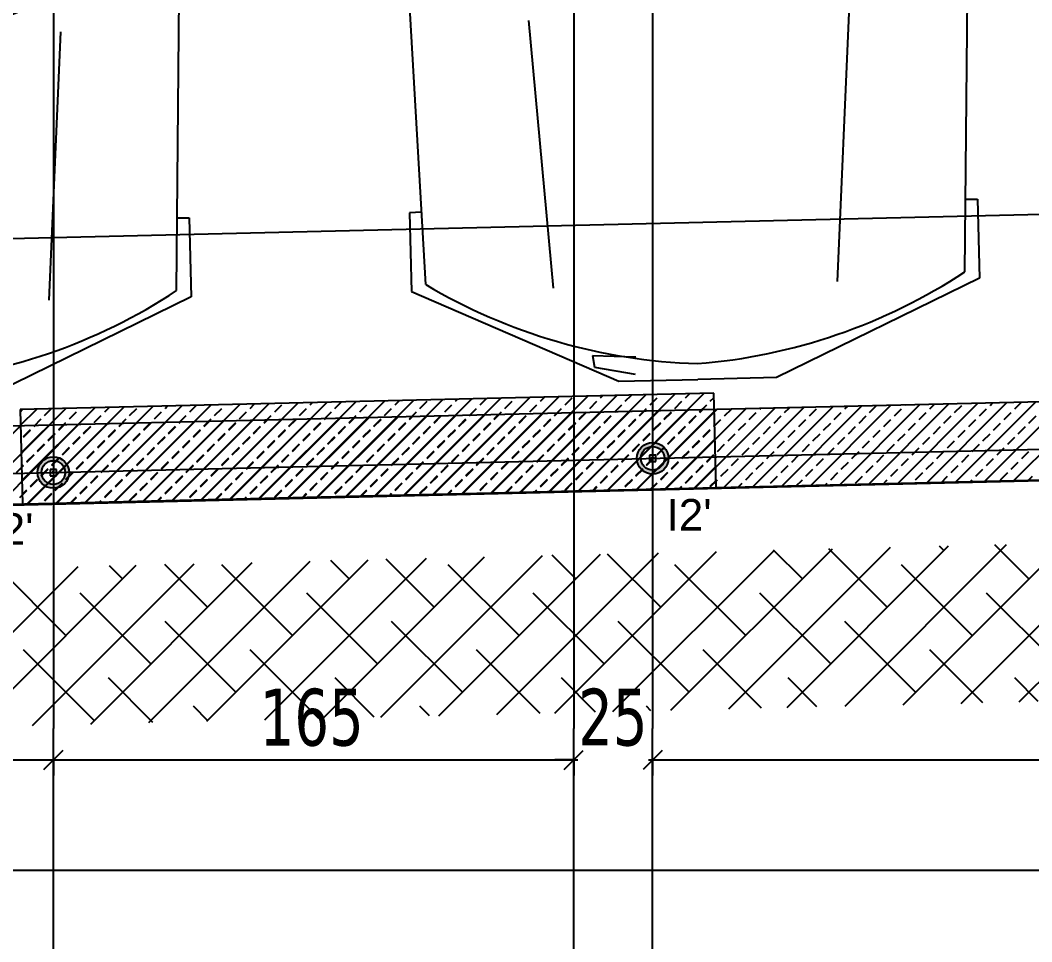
# Model space of a CAD drawing. Header units: millimetres. Extents: x 43168.9 to 43194.6, y -25545.1 to -25543.4.
# Drawn here: x 43169.6028 to 43169.6669, y -25544.8035 to -25544.745 of the extents above; entities that cross this region are included whole.
import ezdxf

# ---------------------------------------------------------------- set-up
doc = ezdxf.new("R2010")
doc.units = ezdxf.units.MM
doc.header["$LTSCALE"] = 200
doc.linetypes.add('DASHDOT', pattern=[1, 0.5, -0.25, 0, -0.25])
doc.linetypes.add('DASHDOT2', pattern=[0.5, 0.25, -0.125, 0, -0.125])
for name, color, linetype in [('aks_sgh', 5, 'DASHDOT2'), ('kolon-b.a_sgh', 6, 'Continuous'), ('olcuaks_sgh', 41, 'Continuous'), ('olcuic_sgh', 183, 'Continuous'), ('tarama-betonarme_sgh', 223, 'Continuous'), ('tarama-zemin_sgh', 197, 'Continuous'), ('yapi-yaklasma_sgh', 41, 'DASHDOT')]:
    doc.layers.add(name, color=color, linetype=linetype)
doc.styles.add('1-200', font='arial.ttf', dxfattribs={"height": 60})
doc.styles.add('dim', font='VERDANA.TTF', dxfattribs={"width": 0.7})

msp = doc.modelspace()

# ---------------------------------------------------------------- hatches: boundary and pattern name
h = msp.add_hatch(color=256)
edge = h.paths.add_edge_path()
edge.add_arc((43169.64287904157, -25544.77279608342), 0.001, 0, 360)
edge = h.paths.add_edge_path(flags=16)
edge.add_arc((43169.64287904157, -25544.77279608342), 0.00075, 0, 360)
h = msp.add_hatch(color=256)
edge = h.paths.add_edge_path()
edge.add_arc((43169.60487904157, -25544.77369829287), 0.001, 0, 360)
edge = h.paths.add_edge_path(flags=16)
edge.add_arc((43169.60487904157, -25544.77369829287), 0.00075, 0, 360)

# ---------------------------------------------------------------- linework, layer by layer
at = {"color": 0}
for p, q in [((43169.6626784288, -25544.76097218196), (43169.66293408943, -25544.73377515835)), ((43169.61269259925, -25544.76216249441), (43169.61294825987, -25544.73496547079)), ((43169.6284936058, -25544.76178622507), (43169.62694368373, -25544.7346321978)), ((43169.65459355158, -25544.76158206258), (43169.65534479074, -25544.74455906654)), ((43169.63659834873, -25544.7620105823), (43169.63503768343, -25544.74504263964)), ((43169.60460772202, -25544.76277237502), (43169.60535896118, -25544.74574937898)), ((43169.66272176521, -25544.75636208169), (43169.66348266085, -25544.75636888425)), ((43169.66347211975, -25544.75636913526), (43169.66348266085, -25544.75636888425)), ((43169.66348266085, -25544.75636888425), (43169.6636016941, -25544.7613675517)), ((43169.66348266085, -25544.75636888425), (43169.6636016941, -25544.7613675517)), ((43169.62823088234, -25544.757183413), (43169.62747117295, -25544.75722642572)), ((43169.62748171405, -25544.75722617471), (43169.62747117295, -25544.75722642572)), ((43169.62747117295, -25544.75722642572), (43169.6275902062, -25544.76222509318)), ((43169.62747117295, -25544.75722642572), (43169.6275902062, -25544.76222509318)), ((43169.61273593565, -25544.75755239413), (43169.6134968313, -25544.75755919669)), ((43169.61348629019, -25544.7575594477), (43169.6134968313, -25544.75755919669)), ((43169.6134968313, -25544.75755919669), (43169.61361586455, -25544.76255786415)), ((43169.6134968313, -25544.75755919669), (43169.61361586455, -25544.76255786415)), ((43169.6636016941, -25544.7613675517), (43169.65073745752, -25544.76767569013)), ((43169.6636016941, -25544.7613675517), (43169.65073745752, -25544.76767569013)), ((43169.6275902062, -25544.76222509318), (43169.6407401226, -25544.76791375665)), ((43169.6275902062, -25544.76222509318), (43169.6407401226, -25544.76791375665)), ((43169.61361586455, -25544.76255786415), (43169.60075162796, -25544.76886600258)), ((43169.61361586455, -25544.76255786415), (43169.60075162796, -25544.76886600258)), ((43169.63906397984, -25544.76627419729), (43169.64181174348, -25544.76636341839)), ((43169.63906397984, -25544.76627419729), (43169.63918943812, -25544.76702214516)), ((43169.63918943812, -25544.76702214516), (43169.64176570207, -25544.7674701267)), ((43169.65073745752, -25544.76767569013), (43169.64573879007, -25544.76779472339)), ((43169.65073745752, -25544.76767569013), (43169.64573879007, -25544.76779472339)), ((43169.6407401226, -25544.76791375665), (43169.64573879007, -25544.76779472339)), ((43169.6407401226, -25544.76791375665), (43169.64573879007, -25544.76779472339))]:
    msp.add_line(p, q, dxfattribs=at)
at = {"color": 0, "linetype": 'ByBlock', "lineweight": -2}
for p, q in [((43169.64307904157, -25544.77259608343), (43169.64267904157, -25544.77259608343)), ((43169.64267904157, -25544.77259608343), (43169.64267904157, -25544.77299608343)), ((43169.64294975225, -25544.77272537275), (43169.64280833089, -25544.7728667941)), ((43169.64294975225, -25544.7728667941), (43169.64280833089, -25544.77272537275)), ((43169.64307904157, -25544.77299608343), (43169.64307904157, -25544.77259608343)), ((43169.64267904157, -25544.77299608343), (43169.64307904157, -25544.77299608343)), ((43169.60507904157, -25544.77349829287), (43169.60467904157, -25544.77349829287)), ((43169.60467904157, -25544.77349829287), (43169.60467904157, -25544.77389829287)), ((43169.60467904157, -25544.77389829287), (43169.60507904157, -25544.77389829287)), ((43169.60494975225, -25544.77362758219), (43169.60480833089, -25544.77376900355)), ((43169.60494975225, -25544.77376900355), (43169.60480833089, -25544.77362758219)), ((43169.60507904157, -25544.77389829287), (43169.60507904157, -25544.77349829287)), ((43169.60427904157, -25544.79251939969), (43169.60547904157, -25544.79131939969)), ((43169.60547904157, -25544.79131939969), (43169.60427904157, -25544.79251939969)), ((43169.63727904157, -25544.79251939969), (43169.63847904157, -25544.79131939969)), ((43169.63727904157, -25544.79251939969), (43169.63847904157, -25544.79131939969)), ((43169.64347904157, -25544.79131939969), (43169.64227904157, -25544.79251939969)), ((43169.64347904157, -25544.79131939969), (43169.64227904157, -25544.79251939969))]:
    msp.add_line(p, q, dxfattribs=at)
for p, q in [((43169.60487904157, -25544.81259939969), (43169.60487904157, -25544.78991939969)), ((43169.64287904157, -25544.81259939969), (43169.64287904157, -25544.78991939969))]:
    msp.add_line(p, q)
at = {"color": 0, "linetype": 'Continuous', "lineweight": -2}
for centre, radius in [((43169.64287904157, -25544.77279608342), 0.001), ((43169.64287904157, -25544.77279608342), 0.00075), ((43169.60487904157, -25544.77369829287), 0.001), ((43169.60487904157, -25544.77369829287), 0.00075)]:
    msp.add_circle(centre, radius, dxfattribs=at)
at = {"color": 0}
for centre, radius, start, end in [((43169.59468676263, -25544.72421125732), 0.02178608257773878, 271.3641260648575, 318.6228821496106), ((43169.64285847698, -25544.73085219751), 0.03605612228057108, 274.5439569055944, 303.3462461694842), ((43169.64685741095, -25544.7307569709), 0.03605612228057108, 239.3820053227603, 268.1842973649074), ((43169.59287264743, -25544.73204250995), 0.03605612228057108, 274.5439569055944, 303.3462461694842)]:
    msp.add_arc(centre, radius, start, end, dxfattribs=at)
at = {"layer": 'aks_sgh'}
for p, q in [((43169.60487904157, -25543.74091939969), (43169.60487904157, -25544.78991939969)), ((43169.63787904157, -25543.74091939969), (43169.63787904157, -25544.78991939969)), ((43169.64287904157, -25543.74091939969), (43169.64287904157, -25544.78991939969)), ((43169.06599999902, -25544.78649254972), (43169.93700293692, -25544.76581288985)), ((43169.63787904157, -25544.80659939969), (43169.63787904157, -25544.78991939969))]:
    msp.add_line(p, q, dxfattribs=at)
at = {"layer": 'kolon-b.a_sgh'}
for p, q in [((43169.93406195791, -25544.76288187019), (43169.06399999902, -25544.783539189)), ((43169.06399999902, -25544.78854059805), (43169.9389635896, -25544.76776690297)), ((43169.64677146891, -25544.76866711747), (43169.60278385711, -25544.76971115195)), ((43169.64691383725, -25544.77466542817), (43169.64677146891, -25544.76866711747)), ((43169.60278385711, -25544.76971115195), (43169.60292622545, -25544.77570946265)), ((43169.60292622545, -25544.77570946265), (43169.64691383725, -25544.77466542817))]:
    msp.add_line(p, q, dxfattribs=at)
at = {"layer": 'olcuaks_sgh'}
for p, q in [((43169.40662904157, -25544.79191939969), (43169.60512904157, -25544.79191939969)), ((43169.60462904157, -25544.79191939969), (43169.63812904157, -25544.79191939969)), ((43169.60487904157, -25544.79191939969), (43169.60487904157, -25544.79291939969)), ((43169.60487904157, -25544.79191939969), (43169.60487904157, -25544.79291939969)), ((43169.63787904157, -25544.79191939969), (43169.63667904157, -25544.79191939969)), ((43169.63787904157, -25544.79191939969), (43169.63787904157, -25544.79291939969)), ((43169.63787904157, -25544.79191939969), (43169.63787904157, -25544.79291939969)), ((43169.64262904157, -25544.79191939969), (43169.73112904157, -25544.79191939969)), ((43169.64287904157, -25544.79191939969), (43169.64287904157, -25544.79291939969)), ((43169.64287904157, -25544.79191939969), (43169.64287904157, -25544.79291939969)), ((43169.64287904157, -25544.79191939969), (43169.64407904157, -25544.79191939969)), ((43169.03374999903, -25544.79891939969), (43169.98612904157, -25544.79891939969))]:
    msp.add_line(p, q, dxfattribs=at)
at = {"layer": 'olcuic_sgh'}
msp.add_line((43169.06846764401, -25544.77153098372), (43169.93402946203, -25544.75098050884), dxfattribs=at)
at = {"layer": 'tarama-betonarme_sgh'}
for p, q in [((43169.62895016862, -25544.77509179115), (43169.63509777011, -25544.76894418966)), ((43169.63078988504, -25544.77504812596), (43169.63693748652, -25544.76890052447)), ((43169.63262960144, -25544.77500446077), (43169.63877720294, -25544.76885685929)), ((43169.63446931786, -25544.77496079559), (43169.64061691935, -25544.7688131941)), ((43169.63576016661, -25544.76917981917), (43169.63601762872, -25544.76892235706)), ((43169.63630903427, -25544.7749171304), (43169.64245663577, -25544.76876952891)), ((43169.63733171143, -25544.76940432557), (43169.63778072423, -25544.76895531277)), ((43169.63814875069, -25544.77487346521), (43169.64429635218, -25544.76872586372)), ((43169.63957677546, -25544.76895531277), (43169.63969706155, -25544.76883502668)), ((43169.6399884671, -25544.77482980002), (43169.64613606859, -25544.76868219853)), ((43169.64114832028, -25544.76917981917), (43169.64153677796, -25544.76879136149)), ((43169.6427198651, -25544.76940432557), (43169.6431688779, -25544.76895531277)), ((43169.64496492913, -25544.76895531277), (43169.64521621078, -25544.76870403111)), ((43169.64653647395, -25544.76917981917), (43169.64677790739, -25544.76893838573)), ((43169.60289064897, -25544.77421054244), (43169.60750202392, -25544.7695991675)), ((43169.60319413884, -25544.7757031038), (43169.60934174033, -25544.76955550231)), ((43169.60503385525, -25544.77565943861), (43169.61118145674, -25544.76951183712)), ((43169.60687357167, -25544.77561577342), (43169.61302117316, -25544.76946817193)), ((43169.60814587904, -25544.76985333838), (43169.60842188252, -25544.76957733489)), ((43169.60871328808, -25544.77557210823), (43169.61486088957, -25544.76942450674)), ((43169.6105530045, -25544.77552844304), (43169.61670060598, -25544.76938084155)), ((43169.61196248788, -25544.76962883197), (43169.61210131535, -25544.76949000451)), ((43169.6123927209, -25544.77548477785), (43169.61854032239, -25544.76933717636)), ((43169.61353403271, -25544.76985333838), (43169.61394103176, -25544.76944633932)), ((43169.61423243732, -25544.77544111267), (43169.62038003881, -25544.76929351117)), ((43169.61577909674, -25544.76940432557), (43169.61578074817, -25544.76940267413)), ((43169.61607215373, -25544.77539744748), (43169.62221975522, -25544.76924984598)), ((43169.61735064156, -25544.76962883197), (43169.61762046459, -25544.76935900895)), ((43169.61791187014, -25544.77535378229), (43169.62405947164, -25544.76920618079)), ((43169.61892218638, -25544.76985333838), (43169.61937119919, -25544.76940432557)), ((43169.61975158656, -25544.7753101171), (43169.62589918805, -25544.76916251561)), ((43169.62116725041, -25544.76940432557), (43169.62129989742, -25544.76927167857)), ((43169.62159130297, -25544.77526645191), (43169.62773890446, -25544.76911885042)), ((43169.62273879523, -25544.76962883197), (43169.62313961382, -25544.76922801338)), ((43169.62343101938, -25544.77522278672), (43169.62957862087, -25544.76907518523)), ((43169.62431034006, -25544.76985333838), (43169.62475935286, -25544.76940432557)), ((43169.62527073579, -25544.77517912153), (43169.63141833729, -25544.76903152004)), ((43169.62655540408, -25544.76940432557), (43169.62681904665, -25544.769140683)), ((43169.62711045221, -25544.77513545634), (43169.6332580537, -25544.76898785485)), ((43169.6281269489, -25544.76962883197), (43169.62857596171, -25544.76917981917)), ((43169.62969849372, -25544.76985333838), (43169.63014750653, -25544.76940432557)), ((43169.63037201294, -25544.76917981917), (43169.63049847948, -25544.76905335263)), ((43169.63194355775, -25544.76940432557), (43169.63233819589, -25544.76900968744)), ((43169.63351510258, -25544.76962883197), (43169.63396411538, -25544.76917981917)), ((43169.63508664739, -25544.76985333838), (43169.63553566021, -25544.76940432557)), ((43169.63890325625, -25544.76962883197), (43169.63935226906, -25544.76917981917)), ((43169.64047480107, -25544.76985333838), (43169.64092381387, -25544.76940432557)), ((43169.64429140992, -25544.76962883197), (43169.64474042273, -25544.76917981917)), ((43169.64586295474, -25544.76985333838), (43169.64631196755, -25544.76940432557)), ((43169.64734852791, -25544.77469053092), (43169.65247157004, -25544.76956748879)), ((43169.64918825868, -25544.77464685138), (43169.6543113008, -25544.76952380925)), ((43169.65102798944, -25544.77460317184), (43169.65615103157, -25544.76948012971)), ((43169.65125195921, -25544.7698890744), (43169.65155170506, -25544.76958932855)), ((43169.6528677202, -25544.7745594923), (43169.65799076233, -25544.76943645017)), ((43169.65470745097, -25544.77451581277), (43169.65983049309, -25544.76939277064)), ((43169.65506856806, -25544.769664568), (43169.65523116658, -25544.76950196947)), ((43169.65654718172, -25544.77447213323), (43169.66167022385, -25544.7693490911)), ((43169.65664011288, -25544.7698890744), (43169.65707089734, -25544.76945828993)), ((43169.65838691249, -25544.77442845369), (43169.66350995462, -25544.76930541156)), ((43169.6588851769, -25544.76944006159), (43169.65891062811, -25544.7694146104)), ((43169.66022664325, -25544.77438477415), (43169.66534968538, -25544.76926173202)), ((43169.66045672173, -25544.769664568), (43169.66075035887, -25544.76937093086)), ((43169.66202826655, -25544.7698890744), (43169.66247727936, -25544.76944006159)), ((43169.66206637401, -25544.77434109461), (43169.66718941614, -25544.76921805248)), ((43169.66390610478, -25544.77429741507), (43169.66902914691, -25544.76917437294)), ((43169.66427333058, -25544.76944006159), (43169.6644298204, -25544.76928357178)), ((43169.66574583554, -25544.77425373553), (43169.67086887767, -25544.7691306934)), ((43169.6658448754, -25544.769664568), (43169.66626955115, -25544.76923989224)), ((43169.60278654777, -25544.76982451597), (43169.60290273328, -25544.76970833046)), ((43169.60280736801, -25544.77070172096), (43169.6038225911, -25544.76968649787)), ((43169.60284900849, -25544.7724561317), (43169.60566230751, -25544.76964283268)), ((43169.60432927018, -25544.77007784478), (43169.60474244969, -25544.76966466527)), ((43169.605900815, -25544.77030235119), (43169.60634982781, -25544.76985333838)), ((43169.60657433421, -25544.76962883197), (43169.60658216611, -25544.76962100008)), ((43169.60747235983, -25544.77052685759), (43169.60792137263, -25544.77007784478)), ((43169.60971742385, -25544.77007784478), (43169.61016643667, -25544.76962883197)), ((43169.61128896868, -25544.77030235119), (43169.61173798148, -25544.76985333838)), ((43169.6128605135, -25544.77052685759), (43169.61330952631, -25544.77007784478)), ((43169.61510557753, -25544.77007784478), (43169.61555459033, -25544.76962883197)), ((43169.61667712235, -25544.77030235119), (43169.61712613516, -25544.76985333838)), ((43169.61824866717, -25544.77052685759), (43169.61869767998, -25544.77007784478)), ((43169.61975256647, -25544.775345724), (43169.6248756086, -25544.77022268187)), ((43169.6204937312, -25544.77007784478), (43169.620942744, -25544.76962883197)), ((43169.62159229723, -25544.77530204446), (43169.62671533936, -25544.77017900233)), ((43169.62206527602, -25544.77030235119), (43169.62251428883, -25544.76985333838)), ((43169.623432028, -25544.77525836492), (43169.62855507012, -25544.77013532279)), ((43169.62363682084, -25544.77052685759), (43169.62408583365, -25544.77007784478)), ((43169.62363767163, -25544.77056259361), (43169.62395574361, -25544.77024452163)), ((43169.62527175876, -25544.77521468538), (43169.63039480089, -25544.77009164326)), ((43169.62588188487, -25544.77007784478), (43169.62633089768, -25544.76962883197)), ((43169.62711148952, -25544.77517100584), (43169.63223453165, -25544.77004796371)), ((43169.6274534297, -25544.77030235119), (43169.6279024425, -25544.76985333838)), ((43169.62745428048, -25544.77033808721), (43169.62763520514, -25544.77015716255)), ((43169.62895122029, -25544.77512732631), (43169.63407426241, -25544.77000428418)), ((43169.62902497451, -25544.77052685759), (43169.62947398732, -25544.77007784478)), ((43169.62902582531, -25544.77056259361), (43169.62947483811, -25544.77011358081)), ((43169.63079095104, -25544.77508364677), (43169.63591399317, -25544.76996060464)), ((43169.63127003855, -25544.77007784478), (43169.63171905135, -25544.76962883197)), ((43169.63127088934, -25544.77011358081), (43169.63131466667, -25544.77006980348)), ((43169.63263068181, -25544.77503996723), (43169.63775372394, -25544.7699169251)), ((43169.63284158337, -25544.77030235119), (43169.63329059618, -25544.76985333838)), ((43169.63284243416, -25544.77033808721), (43169.63315439743, -25544.77002612394)), ((43169.63441312819, -25544.77052685759), (43169.63486214099, -25544.77007784478)), ((43169.63441397898, -25544.77056259361), (43169.63486299178, -25544.77011358081)), ((43169.63447041257, -25544.77499628769), (43169.6395934547, -25544.76987324556)), ((43169.63631014334, -25544.77495260815), (43169.64143318546, -25544.76982956602)), ((43169.63665819222, -25544.77007784478), (43169.63710720502, -25544.76962883197)), ((43169.63665904301, -25544.77011358081), (43169.63683385895, -25544.76993876486)), ((43169.6381498741, -25544.77490892861), (43169.64327291623, -25544.76978588648)), ((43169.63822973704, -25544.77030235119), (43169.63867874985, -25544.76985333838)), ((43169.63823058783, -25544.77033808721), (43169.63867358972, -25544.76989508532)), ((43169.63980128186, -25544.77052685759), (43169.64025029467, -25544.77007784478)), ((43169.63980213265, -25544.77056259361), (43169.64025114546, -25544.77011358081)), ((43169.63998960486, -25544.77486524907), (43169.64511264699, -25544.76974220694)), ((43169.64047565186, -25544.7698890744), (43169.64051332048, -25544.76985140578)), ((43169.64182818351, -25544.77478613483), (43169.64679872763, -25544.76981559072)), ((43169.64182933563, -25544.77482156954), (43169.64695237775, -25544.76969852741)), ((43169.64204634589, -25544.77007784478), (43169.6424953587, -25544.76962883197)), ((43169.64204719668, -25544.77011358081), (43169.64235305124, -25544.76980772624)), ((43169.64361789071, -25544.77030235119), (43169.64406690352, -25544.76985333838)), ((43169.6436187415, -25544.77033808721), (43169.64406775431, -25544.7698890744)), ((43169.64366906638, -25544.77477789), (43169.64879210851, -25544.76965484787)), ((43169.64518943553, -25544.77052685759), (43169.64563844834, -25544.77007784478)), ((43169.64519028633, -25544.77056259361), (43169.64563929913, -25544.77011358081)), ((43169.64550879715, -25544.77473421046), (43169.65063183928, -25544.76961116833)), ((43169.64586380553, -25544.7698890744), (43169.64603251277, -25544.76972036717)), ((43169.64743535035, -25544.77011358081), (43169.64787224353, -25544.76967668763)), ((43169.64900689518, -25544.77033808721), (43169.64945590798, -25544.7698890744)), ((43169.64968041438, -25544.769664568), (43169.64971197429, -25544.76963300809)), ((43169.65057843999, -25544.77056259361), (43169.6510274528, -25544.77011358081)), ((43169.65282350402, -25544.77011358081), (43169.65327251683, -25544.769664568)), ((43169.65439504885, -25544.77033808721), (43169.65484406165, -25544.7698890744)), ((43169.65596659367, -25544.77056259361), (43169.65641560648, -25544.77011358081)), ((43169.6582116577, -25544.77011358081), (43169.6586606705, -25544.769664568)), ((43169.65978320252, -25544.77033808721), (43169.66023221533, -25544.7698890744)), ((43169.66135474734, -25544.77056259361), (43169.66180376014, -25544.77011358081)), ((43169.66359981137, -25544.77011358081), (43169.66404882418, -25544.769664568)), ((43169.6651713562, -25544.77033808721), (43169.665620369, -25544.7698890744)), ((43169.66674290101, -25544.77056259361), (43169.66719191382, -25544.77011358081)), ((43169.59767579732, -25544.77586987846), (43169.60279883944, -25544.77074683633)), ((43169.59951552808, -25544.77582619892), (43169.60463857021, -25544.7707031568)), ((43169.60135525884, -25544.77578251938), (43169.60647830097, -25544.77065947725)), ((43169.60319498961, -25544.77573883985), (43169.60831803174, -25544.77061579772)), ((43169.60365575097, -25544.77075136399), (43169.60410476378, -25544.77030235119)), ((43169.60365660176, -25544.77078710001), (43169.60371870522, -25544.77072499655)), ((43169.60503472037, -25544.77569516031), (43169.61015776249, -25544.77057211818)), ((43169.6052272958, -25544.77097587039), (43169.6056763086, -25544.77052685759)), ((43169.60522814658, -25544.77101160642), (43169.60555843599, -25544.77068131702)), ((43169.60679884061, -25544.7712003768), (43169.60724785343, -25544.77075136399)), ((43169.60679969141, -25544.77123611282), (43169.60724870421, -25544.77078710001)), ((43169.60687445113, -25544.77565148077), (43169.61199749326, -25544.77052843864)), ((43169.60871418189, -25544.77560780123), (43169.61383722402, -25544.7704847591)), ((43169.60904390465, -25544.77075136399), (43169.60949291745, -25544.77030235119)), ((43169.60904475544, -25544.77078710001), (43169.60923789751, -25544.77059395794)), ((43169.61055391266, -25544.77556412169), (43169.61567695478, -25544.77044107956)), ((43169.61061544947, -25544.77097587039), (43169.61106446227, -25544.77052685759)), ((43169.61061630026, -25544.77101160642), (43169.61106531306, -25544.77056259361)), ((43169.61218699429, -25544.7712003768), (43169.61263600709, -25544.77075136399)), ((43169.61218784508, -25544.77123611282), (43169.61263685788, -25544.77078710001)), ((43169.61239364342, -25544.77552044215), (43169.61751668555, -25544.77039740003)), ((43169.61286136429, -25544.77056259361), (43169.61291735904, -25544.77050659886)), ((43169.61423337418, -25544.77547676261), (43169.61935641631, -25544.77035372048)), ((43169.61443205832, -25544.77075136399), (43169.61488107112, -25544.77030235119)), ((43169.61443290911, -25544.77078710001), (43169.6147570898, -25544.77046291932)), ((43169.61600360314, -25544.77097587039), (43169.61645261595, -25544.77052685759)), ((43169.61600445393, -25544.77101160642), (43169.61645346673, -25544.77056259361)), ((43169.61607310495, -25544.77543308308), (43169.62119614707, -25544.77031004095)), ((43169.61757514796, -25544.7712003768), (43169.61802416077, -25544.77075136399)), ((43169.61757599875, -25544.77123611282), (43169.61802501156, -25544.77078710001)), ((43169.6179128357, -25544.77538940354), (43169.62303587783, -25544.77026636141)), ((43169.61824951796, -25544.77056259361), (43169.61843655133, -25544.77037556025)), ((43169.61982021199, -25544.77075136399), (43169.6202692248, -25544.77030235119)), ((43169.61982106278, -25544.77078710001), (43169.62027007559, -25544.77033808721)), ((43169.62139175682, -25544.77097587039), (43169.62184076962, -25544.77052685759)), ((43169.6213926076, -25544.77101160642), (43169.62184162041, -25544.77056259361)), ((43169.62206612681, -25544.77033808721), (43169.62211601285, -25544.77028820117)), ((43169.62296330163, -25544.7712003768), (43169.62341231444, -25544.77075136399)), ((43169.62296415243, -25544.77123611282), (43169.62341316523, -25544.77078710001)), ((43169.62520836567, -25544.77075136399), (43169.62565737847, -25544.77030235119)), ((43169.62520921645, -25544.77078710001), (43169.62565822926, -25544.77033808721)), ((43169.62677991048, -25544.77097587039), (43169.62722892329, -25544.77052685759)), ((43169.62678076127, -25544.77101160642), (43169.62722977408, -25544.77056259361)), ((43169.62835145531, -25544.7712003768), (43169.62880046811, -25544.77075136399)), ((43169.6283523061, -25544.77123611282), (43169.6288013189, -25544.77078710001)), ((43169.63059651934, -25544.77075136399), (43169.63104553214, -25544.77030235119)), ((43169.63059737012, -25544.77078710001), (43169.63104638294, -25544.77033808721)), ((43169.63216806416, -25544.77097587039), (43169.63261707697, -25544.77052685759)), ((43169.63216891495, -25544.77101160642), (43169.63261792775, -25544.77056259361)), ((43169.63373960898, -25544.7712003768), (43169.63418862179, -25544.77075136399)), ((43169.63374045977, -25544.77123611282), (43169.63418947258, -25544.77078710001)), ((43169.63598467301, -25544.77075136399), (43169.63643368582, -25544.77030235119)), ((43169.6359855238, -25544.77078710001), (43169.6364345366, -25544.77033808721)), ((43169.63755621783, -25544.77097587039), (43169.63800523063, -25544.77052685759)), ((43169.63755706862, -25544.77101160642), (43169.63800608143, -25544.77056259361)), ((43169.63912776265, -25544.7712003768), (43169.63957677546, -25544.77075136399)), ((43169.63912861344, -25544.77123611282), (43169.63957762625, -25544.77078710001)), ((43169.64137282669, -25544.77075136399), (43169.64182183949, -25544.77030235119)), ((43169.64137367747, -25544.77078710001), (43169.64182269028, -25544.77033808721)), ((43169.6429443715, -25544.77097587039), (43169.64339338431, -25544.77052685759)), ((43169.64294522229, -25544.77101160642), (43169.6433942351, -25544.77056259361)), ((43169.64451591633, -25544.7712003768), (43169.64496492913, -25544.77075136399)), ((43169.64451676711, -25544.77123611282), (43169.64496577992, -25544.77078710001)), ((43169.64676098036, -25544.77075136399), (43169.64681954787, -25544.77069279647)), ((43169.64676183114, -25544.77078710001), (43169.64721084395, -25544.77033808721)), ((43169.64833337597, -25544.77101160642), (43169.64878238877, -25544.77056259361)), ((43169.64990492079, -25544.77123611282), (43169.65035393359, -25544.77078710001)), ((43169.65214998482, -25544.77078710001), (43169.65259899762, -25544.77033808721)), ((43169.65372152964, -25544.77101160642), (43169.65417054245, -25544.77056259361)), ((43169.65529307446, -25544.77123611282), (43169.65574208726, -25544.77078710001)), ((43169.65753813849, -25544.77078710001), (43169.65798715129, -25544.77033808721)), ((43169.65910968331, -25544.77101160642), (43169.65955869612, -25544.77056259361)), ((43169.66068122813, -25544.77123611282), (43169.66113024094, -25544.77078710001)), ((43169.66292629216, -25544.77078710001), (43169.66337530497, -25544.77033808721)), ((43169.66449783698, -25544.77101160642), (43169.66494684979, -25544.77056259361)), ((43169.6660693818, -25544.77123611282), (43169.66651839461, -25544.77078710001)), ((43169.60298223177, -25544.7714248832), (43169.60343124457, -25544.77097587039)), ((43169.60298308256, -25544.77146061922), (43169.60343209536, -25544.77101160642)), ((43169.60455377659, -25544.7716493896), (43169.60500278939, -25544.7712003768)), ((43169.60455462737, -25544.77168512563), (43169.60500364018, -25544.77123611282)), ((43169.60612532141, -25544.77187389601), (43169.60657433421, -25544.7714248832)), ((43169.6061261722, -25544.77190963203), (43169.606575185, -25544.77146061922)), ((43169.60837038544, -25544.7714248832), (43169.60881939824, -25544.77097587039)), ((43169.60837123622, -25544.77146061922), (43169.60882024904, -25544.77101160642)), ((43169.60994193026, -25544.7716493896), (43169.61039094307, -25544.7712003768)), ((43169.60994278105, -25544.77168512563), (43169.61039179385, -25544.77123611282)), ((43169.61151347508, -25544.77187389601), (43169.61196248788, -25544.7714248832)), ((43169.61151432587, -25544.77190963203), (43169.61196333868, -25544.77146061922)), ((43169.61375853911, -25544.7714248832), (43169.61420755192, -25544.77097587039)), ((43169.6137593899, -25544.77146061922), (43169.61420840271, -25544.77101160642)), ((43169.61533008393, -25544.7716493896), (43169.61577909674, -25544.7712003768)), ((43169.61533093472, -25544.77168512563), (43169.61577994753, -25544.77123611282)), ((43169.61690162875, -25544.77187389601), (43169.61735064156, -25544.7714248832)), ((43169.61690247954, -25544.77190963203), (43169.61735149235, -25544.77146061922)), ((43169.61914669278, -25544.7714248832), (43169.61959570559, -25544.77097587039)), ((43169.61914754357, -25544.77146061922), (43169.61959655637, -25544.77101160642)), ((43169.6207182376, -25544.7716493896), (43169.62116725041, -25544.7712003768)), ((43169.62071908839, -25544.77168512563), (43169.6211681012, -25544.77123611282)), ((43169.62228978243, -25544.77187389601), (43169.62273879523, -25544.7714248832)), ((43169.62229063321, -25544.77190963203), (43169.62273964602, -25544.77146061922)), ((43169.62453484646, -25544.7714248832), (43169.62498385926, -25544.77097587039)), ((43169.62453569724, -25544.77146061922), (43169.62498471005, -25544.77101160642)), ((43169.62610639128, -25544.7716493896), (43169.62655540408, -25544.7712003768)), ((43169.62610724207, -25544.77168512563), (43169.62655625487, -25544.77123611282)), ((43169.6276779361, -25544.77187389601), (43169.6281269489, -25544.7714248832)), ((43169.62767878688, -25544.77190963203), (43169.62812779969, -25544.77146061922)), ((43169.62992300013, -25544.7714248832), (43169.63037201294, -25544.77097587039)), ((43169.62992385092, -25544.77146061922), (43169.63037286372, -25544.77101160642)), ((43169.63149454495, -25544.7716493896), (43169.63194355775, -25544.7712003768)), ((43169.63149539574, -25544.77168512563), (43169.63194440855, -25544.77123611282)), ((43169.63306608977, -25544.77187389601), (43169.63351510258, -25544.7714248832)), ((43169.63306694056, -25544.77190963203), (43169.63351595336, -25544.77146061922)), ((43169.6353111538, -25544.7714248832), (43169.63576016661, -25544.77097587039)), ((43169.63531200459, -25544.77146061922), (43169.63576101739, -25544.77101160642)), ((43169.63688269862, -25544.7716493896), (43169.63733171143, -25544.7712003768)), ((43169.63688354941, -25544.77168512563), (43169.63733256222, -25544.77123611282)), ((43169.63845424345, -25544.77187389601), (43169.63890325625, -25544.7714248832)), ((43169.63845509423, -25544.77190963203), (43169.63890410704, -25544.77146061922)), ((43169.64069930747, -25544.7714248832), (43169.64114832028, -25544.77097587039)), ((43169.64070015826, -25544.77146061922), (43169.64114917107, -25544.77101160642)), ((43169.6422708523, -25544.7716493896), (43169.6427198651, -25544.7712003768)), ((43169.64227170309, -25544.77168512563), (43169.64272071589, -25544.77123611282)), ((43169.64384239712, -25544.77187389601), (43169.64429140992, -25544.7714248832)), ((43169.6438432479, -25544.77190963203), (43169.64429226071, -25544.77146061922)), ((43169.64608746114, -25544.7714248832), (43169.64653647395, -25544.77097587039)), ((43169.64608831194, -25544.77146061922), (43169.64653732474, -25544.77101160642)), ((43169.64765985675, -25544.77168512563), (43169.64810886957, -25544.77123611282)), ((43169.64923140158, -25544.77190963203), (43169.64968041438, -25544.77146061922)), ((43169.65147646561, -25544.77146061922), (43169.65192547841, -25544.77101160642)), ((43169.65304801043, -25544.77168512563), (43169.65349702323, -25544.77123611282)), ((43169.65461955525, -25544.77190963203), (43169.65506856806, -25544.77146061922)), ((43169.65686461928, -25544.77146061922), (43169.65731363209, -25544.77101160642)), ((43169.6584361641, -25544.77168512563), (43169.6588851769, -25544.77123611282)), ((43169.66000770892, -25544.77190963203), (43169.66045672173, -25544.77146061922)), ((43169.66225277296, -25544.77146061922), (43169.66270178576, -25544.77101160642)), ((43169.66382431777, -25544.77168512563), (43169.66427333058, -25544.77123611282)), ((43169.6653958626, -25544.77190963203), (43169.6658448754, -25544.77146061922)), ((43169.60388025737, -25544.77232290881), (43169.60432927018, -25544.77187389601)), ((43169.60388110817, -25544.77235864483), (43169.60433012097, -25544.77190963203)), ((43169.6054518022, -25544.77254741521), (43169.605900815, -25544.77209840241)), ((43169.60545265298, -25544.77258315124), (43169.6059016658, -25544.77213413843)), ((43169.60769686623, -25544.77209840241), (43169.60814587904, -25544.7716493896)), ((43169.60769771702, -25544.77213413843), (43169.60814672982, -25544.77168512563)), ((43169.60926841105, -25544.77232290881), (43169.60971742385, -25544.77187389601)), ((43169.60926926184, -25544.77235864483), (43169.60971827465, -25544.77190963203)), ((43169.61083995587, -25544.77254741521), (43169.61128896868, -25544.77209840241)), ((43169.61084080666, -25544.77258315124), (43169.61128981946, -25544.77213413843)), ((43169.6130850199, -25544.77209840241), (43169.61353403271, -25544.7716493896)), ((43169.61308587069, -25544.77213413843), (43169.61353488349, -25544.77168512563)), ((43169.61465656472, -25544.77232290881), (43169.61510557753, -25544.77187389601)), ((43169.61465741551, -25544.77235864483), (43169.61510642832, -25544.77190963203)), ((43169.61622810955, -25544.77254741521), (43169.61667712235, -25544.77209840241)), ((43169.61622896033, -25544.77258315124), (43169.61667797314, -25544.77213413843)), ((43169.61847317358, -25544.77209840241), (43169.61892218638, -25544.7716493896)), ((43169.61847402436, -25544.77213413843), (43169.61892303717, -25544.77168512563)), ((43169.62004471839, -25544.77232290881), (43169.6204937312, -25544.77187389601)), ((43169.62004556919, -25544.77235864483), (43169.62049458199, -25544.77190963203)), ((43169.62161626322, -25544.77254741521), (43169.62206527602, -25544.77209840241)), ((43169.621617114, -25544.77258315124), (43169.62206612681, -25544.77213413843)), ((43169.62386132724, -25544.77209840241), (43169.62431034006, -25544.7716493896)), ((43169.62386217804, -25544.77213413843), (43169.62431119084, -25544.77168512563)), ((43169.62543287207, -25544.77232290881), (43169.62588188487, -25544.77187389601)), ((43169.62543372286, -25544.77235864483), (43169.62588273567, -25544.77190963203)), ((43169.62700441689, -25544.77254741521), (43169.6274534297, -25544.77209840241)), ((43169.62700526768, -25544.77258315124), (43169.62745428048, -25544.77213413843)), ((43169.62924948092, -25544.77209840241), (43169.62969849372, -25544.7716493896)), ((43169.62925033171, -25544.77213413843), (43169.62969934451, -25544.77168512563)), ((43169.63082102574, -25544.77232290881), (43169.63127003855, -25544.77187389601)), ((43169.63082187653, -25544.77235864483), (43169.63127088934, -25544.77190963203)), ((43169.63239257056, -25544.77254741521), (43169.63284158337, -25544.77209840241)), ((43169.63239342135, -25544.77258315124), (43169.63284243416, -25544.77213413843)), ((43169.63463763459, -25544.77209840241), (43169.63508664739, -25544.7716493896)), ((43169.63463848538, -25544.77213413843), (43169.63508749819, -25544.77168512563)), ((43169.63620917941, -25544.77232290881), (43169.63665819222, -25544.77187389601)), ((43169.6362100302, -25544.77235864483), (43169.63665904301, -25544.77190963203)), ((43169.63778072423, -25544.77254741521), (43169.63822973704, -25544.77209840241)), ((43169.63778157502, -25544.77258315124), (43169.63823058783, -25544.77213413843)), ((43169.64002578826, -25544.77209840241), (43169.64047480107, -25544.7716493896)), ((43169.64002663906, -25544.77213413843), (43169.64047565186, -25544.77168512563)), ((43169.64159733309, -25544.77232290881), (43169.64204634589, -25544.77187389601)), ((43169.64159818387, -25544.77235864483), (43169.64204719668, -25544.77190963203)), ((43169.6431688779, -25544.77254741521), (43169.64361789071, -25544.77209840241)), ((43169.6431697287, -25544.77258315124), (43169.6436187415, -25544.77213413843)), ((43169.64366789992, -25544.77474246964), (43169.64684036811, -25544.77157000147)), ((43169.64541394194, -25544.77209840241), (43169.64586295474, -25544.7716493896)), ((43169.64541479273, -25544.77213413843), (43169.64586380553, -25544.77168512563)), ((43169.64698633755, -25544.77235864483), (43169.64743535035, -25544.77190963203)), ((43169.64855788237, -25544.77258315124), (43169.64900689518, -25544.77213413843)), ((43169.6508029464, -25544.77213413843), (43169.65125195921, -25544.77168512563)), ((43169.65237449122, -25544.77235864483), (43169.65282350402, -25544.77190963203)), ((43169.65394603604, -25544.77258315124), (43169.65439504885, -25544.77213413843)), ((43169.65619110007, -25544.77213413843), (43169.65664011288, -25544.77168512563)), ((43169.65776264489, -25544.77235864483), (43169.6582116577, -25544.77190963203)), ((43169.65933418972, -25544.77258315124), (43169.65978320252, -25544.77213413843)), ((43169.66157925374, -25544.77213413843), (43169.66202826655, -25544.77168512563)), ((43169.66315079857, -25544.77235864483), (43169.66359981137, -25544.77190963203)), ((43169.66472234338, -25544.77258315124), (43169.6651713562, -25544.77213413843)), ((43169.60320673817, -25544.77299642802), (43169.60365575097, -25544.77254741521)), ((43169.60320758896, -25544.77303216404), (43169.60365660176, -25544.77258315124)), ((43169.60477828299, -25544.77322093442), (43169.6052272958, -25544.77277192162)), ((43169.60477913378, -25544.77325667045), (43169.60522814658, -25544.77280765764)), ((43169.60702334702, -25544.77277192162), (43169.60747235983, -25544.77232290881)), ((43169.60702419781, -25544.77280765764), (43169.60747321061, -25544.77235864483)), ((43169.60859489184, -25544.77299642802), (43169.60904390465, -25544.77254741521)), ((43169.60859574263, -25544.77303216404), (43169.60904475544, -25544.77258315124)), ((43169.61016643667, -25544.77322093442), (43169.61061544947, -25544.77277192162)), ((43169.61016728745, -25544.77325667045), (43169.61061630026, -25544.77280765764)), ((43169.61241150069, -25544.77277192162), (43169.6128605135, -25544.77232290881)), ((43169.61241235148, -25544.77280765764), (43169.61286136429, -25544.77235864483)), ((43169.61398304551, -25544.77299642802), (43169.61443205832, -25544.77254741521)), ((43169.6139838963, -25544.77303216404), (43169.61443290911, -25544.77258315124)), ((43169.61555459033, -25544.77322093442), (43169.61600360314, -25544.77277192162)), ((43169.61555544112, -25544.77325667045), (43169.61600445393, -25544.77280765764)), ((43169.61779965436, -25544.77277192162), (43169.61824866717, -25544.77232290881)), ((43169.61780050516, -25544.77280765764), (43169.61824951796, -25544.77235864483)), ((43169.61937119919, -25544.77299642802), (43169.61982021199, -25544.77254741521)), ((43169.61937204997, -25544.77303216404), (43169.61982106278, -25544.77258315124)), ((43169.620942744, -25544.77322093442), (43169.62139175682, -25544.77277192162)), ((43169.6209435948, -25544.77325667045), (43169.6213926076, -25544.77280765764)), ((43169.62318780804, -25544.77277192162), (43169.62363682084, -25544.77232290881)), ((43169.62318865883, -25544.77280765764), (43169.62363767163, -25544.77235864483)), ((43169.62475935286, -25544.77299642802), (43169.62520836567, -25544.77254741521)), ((43169.62476020365, -25544.77303216404), (43169.62520921645, -25544.77258315124)), ((43169.62633089768, -25544.77322093442), (43169.62677991048, -25544.77277192162)), ((43169.62633174847, -25544.77325667045), (43169.62678076127, -25544.77280765764)), ((43169.62857596171, -25544.77277192162), (43169.62902497451, -25544.77232290881)), ((43169.6285768125, -25544.77280765764), (43169.62902582531, -25544.77235864483)), ((43169.63014750653, -25544.77299642802), (43169.63059651934, -25544.77254741521)), ((43169.63014835732, -25544.77303216404), (43169.63059737012, -25544.77258315124)), ((43169.63171905135, -25544.77322093442), (43169.63216806416, -25544.77277192162)), ((43169.63171990214, -25544.77325667045), (43169.63216891495, -25544.77280765764)), ((43169.63396411538, -25544.77277192162), (43169.63441312819, -25544.77232290881)), ((43169.63396496617, -25544.77280765764), (43169.63441397898, -25544.77235864483)), ((43169.63553566021, -25544.77299642802), (43169.63598467301, -25544.77254741521)), ((43169.63553651099, -25544.77303216404), (43169.6359855238, -25544.77258315124)), ((43169.63710720502, -25544.77322093442), (43169.63755621783, -25544.77277192162)), ((43169.63710805582, -25544.77325667045), (43169.63755706862, -25544.77280765764)), ((43169.63935226906, -25544.77277192162), (43169.63980128186, -25544.77232290881)), ((43169.63935311984, -25544.77280765764), (43169.63980213265, -25544.77235864483)), ((43169.64092381387, -25544.77299642802), (43169.64137282669, -25544.77254741521)), ((43169.64092466467, -25544.77303216404), (43169.64137367747, -25544.77258315124)), ((43169.6424953587, -25544.77322093442), (43169.6429443715, -25544.77277192162)), ((43169.64249620949, -25544.77325667045), (43169.64294522229, -25544.77280765764)), ((43169.64474042273, -25544.77277192162), (43169.64518943553, -25544.77232290881)), ((43169.64474127351, -25544.77280765764), (43169.64519028633, -25544.77235864483)), ((43169.64631196755, -25544.77299642802), (43169.64676098036, -25544.77254741521)), ((43169.64631281834, -25544.77303216404), (43169.64676183114, -25544.77258315124)), ((43169.64788436316, -25544.77325667045), (43169.64833337597, -25544.77280765764)), ((43169.65012942719, -25544.77280765764), (43169.65057843999, -25544.77235864483)), ((43169.65170097201, -25544.77303216404), (43169.65214998482, -25544.77258315124)), ((43169.65327251683, -25544.77325667045), (43169.65372152964, -25544.77280765764)), ((43169.65551758086, -25544.77280765764), (43169.65596659367, -25544.77235864483)), ((43169.65708912569, -25544.77303216404), (43169.65753813849, -25544.77258315124)), ((43169.6586606705, -25544.77325667045), (43169.65910968331, -25544.77280765764)), ((43169.66090573453, -25544.77280765764), (43169.66135474734, -25544.77235864483)), ((43169.66247727936, -25544.77303216404), (43169.66292629216, -25544.77258315124)), ((43169.66404882418, -25544.77325667045), (43169.66449783698, -25544.77280765764)), ((43169.66629388821, -25544.77280765764), (43169.66674290101, -25544.77235864483)), ((43169.60253406975, -25544.77370568325), (43169.60298308256, -25544.77325667045)), ((43169.60286982873, -25544.77333333745), (43169.60298223177, -25544.77322093442)), ((43169.60410476378, -25544.77389445363), (43169.60455377659, -25544.77344544083)), ((43169.60634982781, -25544.77344544083), (43169.60679884061, -25544.77299642802)), ((43169.6063506786, -25544.77348117685), (43169.60679969141, -25544.77303216404)), ((43169.60792137263, -25544.77366994723), (43169.60837038544, -25544.77322093442)), ((43169.60792222342, -25544.77370568325), (43169.60837123622, -25544.77325667045)), ((43169.60949291745, -25544.77389445363), (43169.60994193026, -25544.77344544083)), ((43169.61173798148, -25544.77344544083), (43169.61218699429, -25544.77299642802)), ((43169.61173883227, -25544.77348117685), (43169.61218784508, -25544.77303216404)), ((43169.61330952631, -25544.77366994723), (43169.61375853911, -25544.77322093442)), ((43169.61331037709, -25544.77370568325), (43169.6137593899, -25544.77325667045)), ((43169.61488107112, -25544.77389445363), (43169.61533008393, -25544.77344544083)), ((43169.61712613516, -25544.77344544083), (43169.61757514796, -25544.77299642802)), ((43169.61712698595, -25544.77348117685), (43169.61757599875, -25544.77303216404)), ((43169.61869767998, -25544.77366994723), (43169.61914669278, -25544.77322093442)), ((43169.61869853076, -25544.77370568325), (43169.61914754357, -25544.77325667045)), ((43169.6202692248, -25544.77389445363), (43169.6207182376, -25544.77344544083)), ((43169.62251428883, -25544.77344544083), (43169.62296330163, -25544.77299642802)), ((43169.62251513961, -25544.77348117685), (43169.62296415243, -25544.77303216404)), ((43169.62408583365, -25544.77366994723), (43169.62453484646, -25544.77322093442)), ((43169.62408668444, -25544.77370568325), (43169.62453569724, -25544.77325667045)), ((43169.62565737847, -25544.77389445363), (43169.62610639128, -25544.77344544083)), ((43169.6279024425, -25544.77344544083), (43169.62835145531, -25544.77299642802)), ((43169.62790329329, -25544.77348117685), (43169.6283523061, -25544.77303216404)), ((43169.62947398732, -25544.77366994723), (43169.62992300013, -25544.77322093442)), ((43169.62947483811, -25544.77370568325), (43169.62992385092, -25544.77325667045)), ((43169.63104553214, -25544.77389445363), (43169.63149454495, -25544.77344544083)), ((43169.63329059618, -25544.77344544083), (43169.63373960898, -25544.77299642802)), ((43169.63329144696, -25544.77348117685), (43169.63374045977, -25544.77303216404)), ((43169.63486214099, -25544.77366994723), (43169.6353111538, -25544.77322093442)), ((43169.63486299178, -25544.77370568325), (43169.63531200459, -25544.77325667045)), ((43169.63643368582, -25544.77389445363), (43169.63688269862, -25544.77344544083)), ((43169.63867874985, -25544.77344544083), (43169.63912776265, -25544.77299642802)), ((43169.63867960063, -25544.77348117685), (43169.63912861344, -25544.77303216404)), ((43169.64025029467, -25544.77366994723), (43169.64069930747, -25544.77322093442)), ((43169.64025114546, -25544.77370568325), (43169.64070015826, -25544.77325667045)), ((43169.64182183949, -25544.77389445363), (43169.6422708523, -25544.77344544083)), ((43169.64406690352, -25544.77344544083), (43169.64451591633, -25544.77299642802)), ((43169.64406775431, -25544.77348117685), (43169.64451676711, -25544.77303216404)), ((43169.64550761634, -25544.77469880446), (43169.64688200859, -25544.77332441221)), ((43169.64563844834, -25544.77366994723), (43169.64608746114, -25544.77322093442)), ((43169.64563929913, -25544.77370568325), (43169.64608831194, -25544.77325667045)), ((43169.64945590798, -25544.77348117685), (43169.64990492079, -25544.77303216404)), ((43169.6510274528, -25544.77370568325), (43169.65147646561, -25544.77325667045)), ((43169.65484406165, -25544.77348117685), (43169.65529307446, -25544.77303216404)), ((43169.65641560648, -25544.77370568325), (43169.65686461928, -25544.77325667045)), ((43169.66023221533, -25544.77348117685), (43169.66068122813, -25544.77303216404)), ((43169.66180376014, -25544.77370568325), (43169.66225277296, -25544.77325667045)), ((43169.665620369, -25544.77348117685), (43169.6660693818, -25544.77303216404)), ((43169.60410561457, -25544.77393018965), (43169.60455462737, -25544.77348117685)), ((43169.6056763086, -25544.77411896003), (43169.60612532141, -25544.77366994723)), ((43169.60567715939, -25544.77415469606), (43169.6061261722, -25544.77370568325)), ((43169.60724785343, -25544.77434346644), (43169.60769686623, -25544.77389445363)), ((43169.60724870421, -25544.77437920246), (43169.60769771702, -25544.77393018965)), ((43169.60949376824, -25544.77393018965), (43169.60994278105, -25544.77348117685)), ((43169.61106446227, -25544.77411896003), (43169.61151347508, -25544.77366994723)), ((43169.61106531306, -25544.77415469606), (43169.61151432587, -25544.77370568325)), ((43169.61263600709, -25544.77434346644), (43169.6130850199, -25544.77389445363)), ((43169.61263685788, -25544.77437920246), (43169.61308587069, -25544.77393018965)), ((43169.61488192192, -25544.77393018965), (43169.61533093472, -25544.77348117685)), ((43169.61645261595, -25544.77411896003), (43169.61690162875, -25544.77366994723)), ((43169.61645346673, -25544.77415469606), (43169.61690247954, -25544.77370568325)), ((43169.61802416077, -25544.77434346644), (43169.61847317358, -25544.77389445363)), ((43169.61802501156, -25544.77437920246), (43169.61847402436, -25544.77393018965)), ((43169.62027007559, -25544.77393018965), (43169.62071908839, -25544.77348117685)), ((43169.62184076962, -25544.77411896003), (43169.62228978243, -25544.77366994723)), ((43169.62184162041, -25544.77415469606), (43169.62229063321, -25544.77370568325)), ((43169.62341231444, -25544.77434346644), (43169.62386132724, -25544.77389445363)), ((43169.62341316523, -25544.77437920246), (43169.62386217804, -25544.77393018965)), ((43169.62565822926, -25544.77393018965), (43169.62610724207, -25544.77348117685)), ((43169.62722892329, -25544.77411896003), (43169.6276779361, -25544.77366994723)), ((43169.62722977408, -25544.77415469606), (43169.62767878688, -25544.77370568325)), ((43169.62880046811, -25544.77434346644), (43169.62924948092, -25544.77389445363)), ((43169.6288013189, -25544.77437920246), (43169.62925033171, -25544.77393018965)), ((43169.63104638294, -25544.77393018965), (43169.63149539574, -25544.77348117685)), ((43169.63261707697, -25544.77411896003), (43169.63306608977, -25544.77366994723)), ((43169.63261792775, -25544.77415469606), (43169.63306694056, -25544.77370568325)), ((43169.63418862179, -25544.77434346644), (43169.63463763459, -25544.77389445363)), ((43169.63418947258, -25544.77437920246), (43169.63463848538, -25544.77393018965)), ((43169.6364345366, -25544.77393018965), (43169.63688354941, -25544.77348117685)), ((43169.63800523063, -25544.77411896003), (43169.63845424345, -25544.77366994723)), ((43169.63800608143, -25544.77415469606), (43169.63845509423, -25544.77370568325)), ((43169.63957677546, -25544.77434346644), (43169.64002578826, -25544.77389445363)), ((43169.63957762625, -25544.77437920246), (43169.64002663906, -25544.77393018965)), ((43169.64182269028, -25544.77393018965), (43169.64227170309, -25544.77348117685)), ((43169.64339338431, -25544.77411896003), (43169.64384239712, -25544.77366994723)), ((43169.6433942351, -25544.77415469606), (43169.6438432479, -25544.77370568325)), ((43169.64496492913, -25544.77434346644), (43169.64541394194, -25544.77389445363)), ((43169.64496577992, -25544.77437920246), (43169.64541479273, -25544.77393018965)), ((43169.64721084395, -25544.77393018965), (43169.64765985675, -25544.77348117685)), ((43169.64878238877, -25544.77415469606), (43169.64923140158, -25544.77370568325)), ((43169.65035393359, -25544.77437920246), (43169.6508029464, -25544.77393018965)), ((43169.65259899762, -25544.77393018965), (43169.65304801043, -25544.77348117685)), ((43169.65417054245, -25544.77415469606), (43169.65461955525, -25544.77370568325)), ((43169.65574208726, -25544.77437920246), (43169.65619110007, -25544.77393018965)), ((43169.65798715129, -25544.77393018965), (43169.6584361641, -25544.77348117685)), ((43169.65955869612, -25544.77415469606), (43169.66000770892, -25544.77370568325)), ((43169.66114650903, -25544.77436293437), (43169.66157925374, -25544.77393018965)), ((43169.66337530497, -25544.77393018965), (43169.66382431777, -25544.77348117685)), ((43169.66494684979, -25544.77415469606), (43169.6653958626, -25544.77370568325)), ((43169.66666570132, -25544.77423189575), (43169.66696740741, -25544.77393018965)), ((43169.60343124457, -25544.77456797284), (43169.60388025737, -25544.77411896003)), ((43169.60343209536, -25544.77460370887), (43169.60388110817, -25544.77415469606)), ((43169.60500278939, -25544.77479247925), (43169.6054518022, -25544.77434346644)), ((43169.60500364018, -25544.77482821527), (43169.60545265298, -25544.77437920246)), ((43169.60657433421, -25544.77501698565), (43169.60702334702, -25544.77456797284)), ((43169.606575185, -25544.77505272167), (43169.60702419781, -25544.77460370887)), ((43169.60881939824, -25544.77456797284), (43169.60926841105, -25544.77411896003)), ((43169.60882024904, -25544.77460370887), (43169.60926926184, -25544.77415469606)), ((43169.61039094307, -25544.77479247925), (43169.61083995587, -25544.77434346644)), ((43169.61039179385, -25544.77482821527), (43169.61084080666, -25544.77437920246)), ((43169.61196248788, -25544.77501698565), (43169.61241150069, -25544.77456797284)), ((43169.61196333868, -25544.77505272167), (43169.61241235148, -25544.77460370887)), ((43169.61420755192, -25544.77456797284), (43169.61465656472, -25544.77411896003)), ((43169.61420840271, -25544.77460370887), (43169.61465741551, -25544.77415469606)), ((43169.61577909674, -25544.77479247925), (43169.61622810955, -25544.77434346644)), ((43169.61577994753, -25544.77482821527), (43169.61622896033, -25544.77437920246)), ((43169.61735064156, -25544.77501698565), (43169.61779965436, -25544.77456797284)), ((43169.61735149235, -25544.77505272167), (43169.61780050516, -25544.77460370887)), ((43169.61959570559, -25544.77456797284), (43169.62004471839, -25544.77411896003)), ((43169.61959655637, -25544.77460370887), (43169.62004556919, -25544.77415469606)), ((43169.62116725041, -25544.77479247925), (43169.62161626322, -25544.77434346644)), ((43169.6211681012, -25544.77482821527), (43169.621617114, -25544.77437920246)), ((43169.62273879523, -25544.77501698565), (43169.62318780804, -25544.77456797284)), ((43169.62273964602, -25544.77505272167), (43169.62318865883, -25544.77460370887)), ((43169.62498385926, -25544.77456797284), (43169.62543287207, -25544.77411896003)), ((43169.62498471005, -25544.77460370887), (43169.62543372286, -25544.77415469606)), ((43169.62655540408, -25544.77479247925), (43169.62700441689, -25544.77434346644)), ((43169.62655625487, -25544.77482821527), (43169.62700526768, -25544.77437920246)), ((43169.6281269489, -25544.77501698565), (43169.62857596171, -25544.77456797284)), ((43169.62812779969, -25544.77505272167), (43169.6285768125, -25544.77460370887)), ((43169.63037201294, -25544.77456797284), (43169.63082102574, -25544.77411896003)), ((43169.63037286372, -25544.77460370887), (43169.63082187653, -25544.77415469606)), ((43169.63194355775, -25544.77479247925), (43169.63239257056, -25544.77434346644)), ((43169.63194440855, -25544.77482821527), (43169.63239342135, -25544.77437920246)), ((43169.63354946005, -25544.77498262817), (43169.63396411538, -25544.77456797284)), ((43169.63355054759, -25544.77501812745), (43169.63396496617, -25544.77460370887)), ((43169.63576016661, -25544.77456797284), (43169.63620917941, -25544.77411896003)), ((43169.63576101739, -25544.77460370887), (43169.6362100302, -25544.77415469606)), ((43169.63733171143, -25544.77479247925), (43169.63778072423, -25544.77434346644)), ((43169.63733256222, -25544.77482821527), (43169.63778157502, -25544.77437920246)), ((43169.63906860929, -25544.77485163261), (43169.63935226906, -25544.77456797284)), ((43169.63906973987, -25544.77488708883), (43169.63935311984, -25544.77460370887)), ((43169.64114832028, -25544.77456797284), (43169.64159733309, -25544.77411896003)), ((43169.64114917107, -25544.77460370887), (43169.64159818387, -25544.77415469606)), ((43169.64274804212, -25544.77476430223), (43169.6431688779, -25544.77434346644)), ((43169.6427492014, -25544.77479972976), (43169.6431697287, -25544.77437920246)), ((43169.64458775853, -25544.77472063704), (43169.64474042273, -25544.77456797284)), ((43169.64458893216, -25544.77475605022), (43169.64474127351, -25544.77460370887)), ((43169.64653647395, -25544.77456797284), (43169.64690282883, -25544.77420161796)), ((43169.64653732474, -25544.77460370887), (43169.64698633755, -25544.77415469606)), ((43169.64826839369, -25544.77466869114), (43169.64855788237, -25544.77437920246)), ((43169.65010812445, -25544.7746250116), (43169.65012942719, -25544.77460370887)), ((43169.65194785521, -25544.77458133206), (43169.65237449122, -25544.77415469606)), ((43169.65378758598, -25544.77453765252), (43169.65394603604, -25544.77437920246)), ((43169.6574670475, -25544.77445029345), (43169.65776264489, -25544.77415469606)), ((43169.65930677827, -25544.77440661391), (43169.65933418972, -25544.77437920246)), ((43169.66298623979, -25544.77431925483), (43169.66315079857, -25544.77415469606)), ((43169.60275857615, -25544.77527722807), (43169.60320758896, -25544.77482821527)), ((43169.60291146922, -25544.7750877482), (43169.60320673817, -25544.77479247925)), ((43169.60432927018, -25544.77546599845), (43169.60477828299, -25544.77501698565)), ((43169.60433012097, -25544.77550173448), (43169.60477913378, -25544.77505272167)), ((43169.60595371386, -25544.77563760601), (43169.60634982781, -25544.77524149205)), ((43169.60595458614, -25544.77567332053), (43169.6063506786, -25544.77527722807)), ((43169.60814587904, -25544.77524149205), (43169.60859489184, -25544.77479247925)), ((43169.60814672982, -25544.77527722807), (43169.60859574263, -25544.77482821527)), ((43169.60971742385, -25544.77546599845), (43169.61016643667, -25544.77501698565)), ((43169.60971827465, -25544.77550173448), (43169.61016728745, -25544.77505272167)), ((43169.61147286309, -25544.77550661044), (43169.61173798148, -25544.77524149205)), ((43169.61147377844, -25544.77554228191), (43169.61173883227, -25544.77527722807)), ((43169.61353403271, -25544.77524149205), (43169.61398304551, -25544.77479247925)), ((43169.61353488349, -25544.77527722807), (43169.6139838963, -25544.77482821527)), ((43169.61515229592, -25544.77541928006), (43169.61555459033, -25544.77501698565)), ((43169.61515323996, -25544.77545492283), (43169.61555544112, -25544.77505272167)), ((43169.61699201234, -25544.77537561487), (43169.61712613516, -25544.77524149205)), ((43169.61699297072, -25544.7754112433), (43169.61712698595, -25544.77527722807)), ((43169.61892218638, -25544.77524149205), (43169.61937119919, -25544.77479247925)), ((43169.61892303717, -25544.77527722807), (43169.61937204997, -25544.77482821527)), ((43169.62067144516, -25544.77528828449), (43169.620942744, -25544.77501698565)), ((43169.62067243225, -25544.77532388422), (43169.6209435948, -25544.77505272167)), ((43169.62251116157, -25544.7752446193), (43169.62251428883, -25544.77524149205)), ((43169.62251216301, -25544.77528020468), (43169.62251513961, -25544.77527722807)), ((43169.62435087799, -25544.77520095412), (43169.62475935286, -25544.77479247925)), ((43169.62435189378, -25544.77523652514), (43169.62476020365, -25544.77482821527)), ((43169.6261905944, -25544.77515728893), (43169.62633089768, -25544.77501698565)), ((43169.62619162453, -25544.7751928456), (43169.62633174847, -25544.77505272167)), ((43169.62987002722, -25544.77506995855), (43169.63014750653, -25544.77479247925)), ((43169.62987108606, -25544.77510548653), (43169.63014835732, -25544.77482821527)), ((43169.63170974364, -25544.77502629336), (43169.63171905135, -25544.77501698565)), ((43169.63171081682, -25544.77506180699), (43169.63171990214, -25544.77505272167)), ((43169.63538917647, -25544.77493896298), (43169.63553566021, -25544.77479247925)), ((43169.63539027835, -25544.77497444791), (43169.63553651099, -25544.77482821527)), ((43169.6409083257, -25544.77480796742), (43169.64092381387, -25544.77479247925)), ((43169.64090947064, -25544.77484340929), (43169.64092466467, -25544.77482821527)), ((43169.60779343027, -25544.77559394082), (43169.60792137263, -25544.77546599845)), ((43169.60779431691, -25544.77562964099), (43169.60792222342, -25544.77550173448))]:
    msp.add_line(p, q, dxfattribs=at)
at = {"layer": 'tarama-zemin_sgh'}
for p, q in [((43169.64404239453, -25544.78877297165), (43169.65428847879, -25544.77852688739)), ((43169.64772185605, -25544.78868561257), (43169.65796794031, -25544.77843952831)), ((43169.65140131758, -25544.78859825349), (43169.66164740184, -25544.77835216924)), ((43169.65776264451, -25544.78223692657), (43169.65405807564, -25544.7785323577)), ((43169.65508077911, -25544.78851089441), (43169.66532686336, -25544.77826481016)), ((43169.65876024063, -25544.78842353534), (43169.66900632489, -25544.77817745108)), ((43169.66135474695, -25544.77864482412), (43169.66107566642, -25544.77836574358)), ((43169.66243970216, -25544.78833617626), (43169.67268578641, -25544.778090092)), ((43169.66674290063, -25544.78044087534), (43169.6645844618, -25544.77828243652)), ((43169.66611916368, -25544.78824881719), (43169.67636524794, -25544.77800273293)), ((43169.61828616385, -25544.78938448519), (43169.62853224811, -25544.77913840093)), ((43169.62196562537, -25544.78929712611), (43169.63221170964, -25544.77905104185)), ((43169.6256450869, -25544.78920976703), (43169.63589117116, -25544.77896368278)), ((43169.62902582491, -25544.78223692657), (43169.62598771254, -25544.77919881419)), ((43169.62932454843, -25544.78912240795), (43169.63957063268, -25544.7788763237)), ((43169.63300400995, -25544.78903504888), (43169.64325009421, -25544.77878896462)), ((43169.63800608104, -25544.78044087534), (43169.6365140987, -25544.77894889301)), ((43169.63668347148, -25544.7889476898), (43169.64692955573, -25544.77870160554)), ((43169.64339423471, -25544.78223692657), (43169.64002289409, -25544.77886558595)), ((43169.640362933, -25544.78886033073), (43169.65060901726, -25544.77861424647)), ((43169.65237449083, -25544.78044087534), (43169.65054928025, -25544.77861566476)), ((43169.59620939469, -25544.78990863965), (43169.60645547896, -25544.77966255539)), ((43169.59988885622, -25544.78982128057), (43169.61013494048, -25544.77957519632)), ((43169.605677159, -25544.78403297779), (43169.60142614484, -25544.77978196362)), ((43169.60356831775, -25544.78973392149), (43169.61381440201, -25544.77948783724)), ((43169.60724777928, -25544.78964656242), (43169.61749386353, -25544.77940047816)), ((43169.60926926145, -25544.78044087534), (43169.6084437356, -25544.7796153495)), ((43169.6109272408, -25544.78955920334), (43169.62117332505, -25544.77931311908)), ((43169.61465741512, -25544.78223692657), (43169.61195253099, -25544.77953204244)), ((43169.61460670232, -25544.78947184427), (43169.62485278658, -25544.77922576001)), ((43169.62004556879, -25544.78403297779), (43169.61555544074, -25544.77954284973)), ((43169.62363767125, -25544.78044087534), (43169.62247891715, -25544.77928212125)), ((43169.63441397859, -25544.78403297779), (43169.62992385053, -25544.77954284973)), ((43169.64878238839, -25544.78403297779), (43169.64429226032, -25544.77954284973)), ((43169.66315079818, -25544.78403297779), (43169.65866067012, -25544.77954284973)), ((43169.61106531267, -25544.78582902902), (43169.60657518462, -25544.78133890096)), ((43169.62543372247, -25544.78582902902), (43169.62094359441, -25544.78133890096)), ((43169.63980213226, -25544.78582902902), (43169.6353120042, -25544.78133890096)), ((43169.65417054205, -25544.78582902902), (43169.649680414, -25544.78133890096)), ((43169.66853895185, -25544.78582902902), (43169.66404882379, -25544.78133890096)), ((43169.61645346635, -25544.78762508024), (43169.61196333828, -25544.78313495218)), ((43169.63082187614, -25544.78762508024), (43169.62633174808, -25544.78313495218)), ((43169.64519028593, -25544.78762508024), (43169.64070015788, -25544.78313495218)), ((43169.65955869573, -25544.78762508024), (43169.65506856767, -25544.78313495218)), ((43169.60747321023, -25544.78942113146), (43169.60298308216, -25544.7849310034)), ((43169.62172336646, -25544.78930287791), (43169.61735149196, -25544.7849310034)), ((43169.63575854801, -25544.78896964966), (43169.63171990175, -25544.7849310034)), ((43169.64979372956, -25544.78863642142), (43169.64608831155, -25544.7849310034)), ((43169.66382891111, -25544.78830319317), (43169.66045672134, -25544.7849310034)), ((43169.6111969803, -25544.78955279909), (43169.60837123584, -25544.78672705463)), ((43169.62523216185, -25544.78921957084), (43169.62273964563, -25544.78672705463)), ((43169.63926734339, -25544.7888863426), (43169.63710805542, -25544.78672705463)), ((43169.65330252494, -25544.78855311435), (43169.65147646522, -25544.78672705463)), ((43169.66733770649, -25544.78821988611), (43169.66584487502, -25544.78672705463)), ((43169.61470577569, -25544.78946949203), (43169.61375938951, -25544.78852310585)), ((43169.62874095724, -25544.78913626379), (43169.6281277993, -25544.78852310585)), ((43169.64277613878, -25544.78880303554), (43169.6424962091, -25544.78852310585))]:
    msp.add_line(p, q, dxfattribs=at)
at = {"layer": 'yapi-yaklasma_sgh'}
msp.add_line((43169.89894020206, -25544.76866528517), (43169.10399999889, -25544.7875909039), dxfattribs=at)

# ---------------------------------------------------------------- texts
at = {"layer": 'aks_sgh', "style": '1-200'}
for p in [(43169.64376055414, -25544.77737702782), (43169.60076055414, -25544.77827923726)]:
    msp.add_text("I2'", height=0.002, rotation=5.211020732175437e-06, dxfattribs=at).set_placement(p)
at = {"layer": 'olcuaks_sgh', "color": 2, "style": 'dim', "width": 0.7}
for s, p in [('165', (43169.61796121753, -25544.79101060184)), ('25', (43169.63816198314, -25544.79100697524))]:
    msp.add_text(s, height=0.0036, dxfattribs=at).set_placement(p)

doc.saveas('drawing.dxf')
